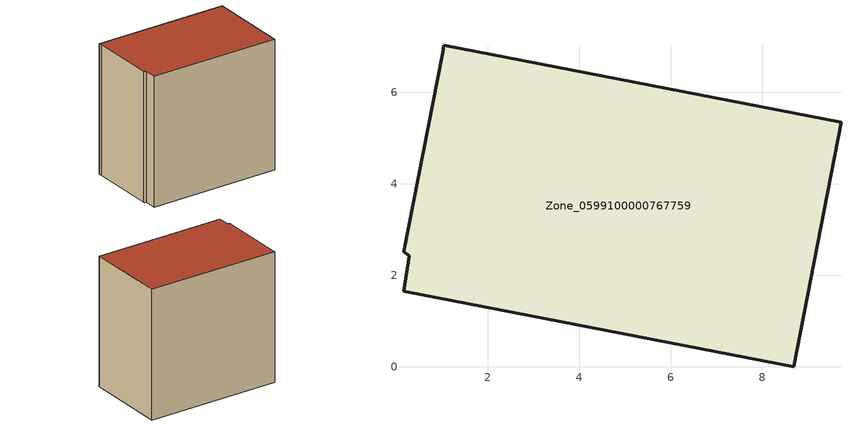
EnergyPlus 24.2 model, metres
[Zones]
Zone_0599100000767759
 floor ground (C_G): 0.16,1.65 0.29,2.43 0.16,2.52 1.02,6.87 1.04,7.03 9.72,5.35 8.68,0 z0
 wall outside (C_F): 0.16,1.65 8.68,0 9.72,5.35 1.04,7.03 1.02,6.87 0.16,2.52 0.29,2.43 0.16,1.65 z0:8.61
 roof outside (C_R): 0.29,2.43 0.16,1.65 8.68,0 9.72,5.35 1.04,7.03 1.02,6.87 0.16,2.52 z8.61
[BUILDING]
Pand.0599100000767759: North Axis=0; Terrain=City; Loads Convergence Tolerance Value=0.04; Temperature Convergence Tolerance Value=0.4; Solar Distribution=FullExterior; Maximum Number of Warmup Days=25; Minimum Number of Warmup Days=1
[Site:Location]
Rotterdam.The.Hague.AP_ZH_NLD Design_Conditions: Latitude=51.96; Longitude=4.45; Time Zone=1; Elevation=-4.5
[SITE:GROUNDTEMPERATURE:BUILDINGSURFACE]
18, 18, 18, 18, 18, 18, 18, 18, 18, 18, 18, 18
[MATERIAL] Thermal Absorptance=0.9; Solar Absorptance=0.7; Visible Absorptance=0.7
Name | Roughness | Thickness | Conductivity | Density | Specific Heat
G.TI.2006-2014 | MediumSmooth | 0.15 | 0.06 | 540 | 1210
F.TI.2006-2014 | Rough | 0.3 | 0.12 | 1920 | 840
R.TI.2006-2014 | MediumRough | 0.2 | 0.08 | 1500 | 1000
[CONSTRUCTION]
C_G: G.TI.2006-2014
C_F: F.TI.2006-2014
C_R: R.TI.2006-2014
[ZONE]
Zone_0599100000767759: Type=1; Multiplier=1; Ceiling Height=Autocalculate; Volume=Autocalculate; Floor Area=autocalculate; Part of Total Floor Area=Yes
[ZONEINFILTRATION:DESIGNFLOWRATE]
Infil_Zone_0599100000767759: Zone or ZoneList or Space or SpaceList=Zone_0599100000767759; Schedule=AlwaysOn; Design Flow Rate Calculation Method=Flow/Area; Flow Rate per Floor Area=0.0015; Constant Term Coefficient=1; Temperature Term Coefficient=0; Velocity Term Coefficient=0; Velocity Squared Term Coefficient=0
[HVACTEMPLATE:ZONE:IDEALLOADSAIRSYSTEM]
Zone_0599100000767759: Maximum Heating Supply Air Temperature=50; Minimum Cooling Supply Air Temperature=13; Maximum Heating Supply Air Humidity Ratio=0.0156; Minimum Cooling Supply Air Humidity Ratio=0.0077; Heating Limit=NoLimit; Cooling Limit=NoLimit; Dehumidification Control Type=ConstantSensibleHeatRatio; Cooling Sensible Heat Ratio=0.7; Dehumidification Setpoint=60; Humidification Control Type=None; Humidification Setpoint=30; Outdoor Air Method=None; Outdoor Air Flow Rate per Person=0.00944; Outdoor Air Flow Rate per Zone Floor Area=0; Outdoor Air Flow Rate per Zone=0; Demand Controlled Ventilation Type=None; Outdoor Air Economizer Type=NoEconomizer; Heat Recovery Type=None; Sensible Heat Recovery Effectiveness=0.7; Latent Heat Recovery Effectiveness=0.65
[ZONECONTROL:THERMOSTAT]
ThermostatControl_Zone_0599100000767759: Zone or ZoneList=Zone_0599100000767759; Control Type Schedule=DualSetpointControlType; Control 1=Thermostat_Zone_0599100000767759; Temperature Difference Between Cutout And Setpoint=0
[THERMOSTATSETPOINT:DUALSETPOINT]
Thermostat_Zone_0599100000767759: Heating Setpoint Temperature Schedule=HeatingSetpoint_Zone_0599100000767759; Cooling Setpoint Temperature Schedule=CoolingSetpoint_Zone_0599100000767759
[SCHEDULE:COMPACT]
HeatingSetpoint_Zone_0599100000767759: Through: 12/31, For: AllDays, Until: 24:00, 21
CoolingSetpoint_Zone_0599100000767759: Through: 12/31, For: AllDays, Until: 24:00, 24
DualSetpointControlType: Through: 12/31, For: AllDays, Until: 24:00, 4
AlwaysOn: Through: 12/31, For: AllDays, Until: 24:00, 1
